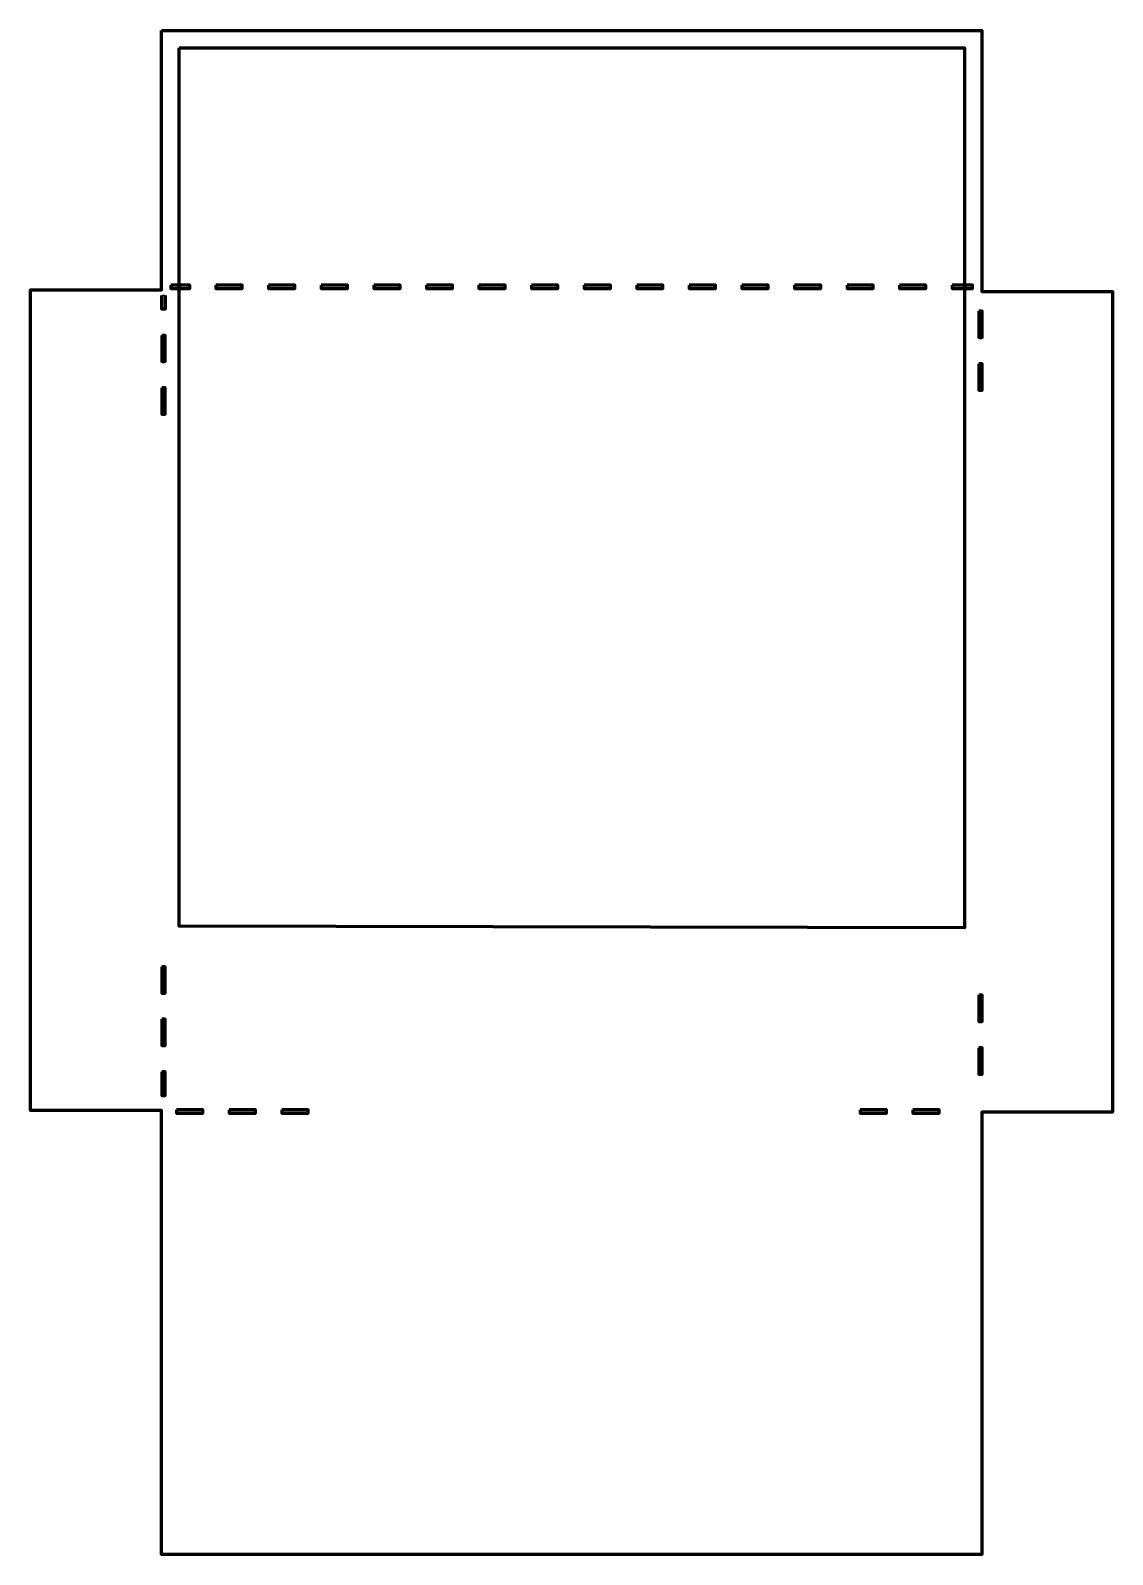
# Model space of a CAD drawing. Header units: centimetres. Extents: x -9.8 to 9.8, y -13.8 to 13.8.
import ezdxf

# ---------------------------------------------------------------- set-up
doc = ezdxf.new("R2010")
doc.units = ezdxf.units.CM
doc.header["$MEASUREMENT"] = 0
doc.layers.add('Layer 1', color=7, linetype='Continuous')

msp = doc.modelspace()

# ---------------------------------------------------------------- linework, layer by layer
at = {"layer": 'Layer 1', "color": 38}
for points, knots in [([(-7.43727, 13.81745), (-7.43727, 13.81745), (-7.43727, 9.11365), (-7.43727, 9.11365), (-7.43727, 9.11365), (-7.43727, 9.11365), (-9.81604, 9.11365), (-9.81604, 9.11365), (-9.81604, 9.11365), (-9.81604, 9.11365), (-9.81604, -5.76916), (-9.81604, -5.76916), (-9.81604, -5.76916), (-9.81604, -5.76916), (-7.43727, -5.76916), (-7.43727, -5.76916), (-7.43727, -5.76916), (-7.43727, -5.76916), (-7.43727, -5.79975), (-7.43727, -5.79975), (-7.43727, -5.79975), (-7.43727, -5.79975), (-7.43727, -5.82207), (-7.43727, -5.82207), (-7.43727, -5.82207), (-7.43727, -5.82207), (-7.43727, -13.81745), (-7.43727, -13.81745), (-7.43727, -13.81745), (-7.43727, -13.81745), (7.44554, -13.81745), (7.44554, -13.81745), (7.44554, -13.81745), (7.44554, -13.81745), (7.44554, -5.82207), (7.44554, -5.82207), (7.44554, -5.82207), (7.44554, -5.82207), (7.44554, -5.79975), (7.44554, -5.79975), (7.44554, -5.79975), (7.44554, -5.79975), (7.44554, -5.7981), (7.44554, -5.7981), (7.44554, -5.7981), (7.44554, -5.7981), (9.81604, -5.7981), (9.81604, -5.7981), (9.81604, -5.7981), (9.81604, -5.7981), (9.81604, 9.08471), (9.81604, 9.08471), (9.81604, 9.08471), (9.81604, 9.08471), (7.44554, 9.08471), (7.44554, 9.08471), (7.44554, 9.08471), (7.44554, 9.08471), (7.44554, 13.81744), (7.44554, 13.81744), (7.44554, 13.81744), (7.44554, 13.81744), (-7.43727, 13.81745), (-7.43727, 13.81745)], [0, 0, 0, 0, 0.05882353, 0.05882353, 0.05882353, 0.05882353, 0.11764706, 0.11764706, 0.11764706, 0.11764706, 0.17647059, 0.17647059, 0.17647059, 0.17647059, 0.23529412, 0.23529412, 0.23529412, 0.23529412, 0.29411765, 0.29411765, 0.29411765, 0.29411765, 0.35294118, 0.35294118, 0.35294118, 0.35294118, 0.41176471, 0.41176471, 0.41176471, 0.41176471, 0.47058824, 0.47058824, 0.47058824, 0.47058824, 0.52941176, 0.52941176, 0.52941176, 0.52941176, 0.58823529, 0.58823529, 0.58823529, 0.58823529, 0.64705882, 0.64705882, 0.64705882, 0.64705882, 0.70588235, 0.70588235, 0.70588235, 0.70588235, 0.76470588, 0.76470588, 0.76470588, 0.76470588, 0.82352941, 0.82352941, 0.82352941, 0.82352941, 0.88235294, 0.88235294, 0.88235294, 0.88235294, 1, 1, 1, 1]), ([(-7.27061, 9.19634), (-7.27061, 9.19634), (-6.92712, 9.19634), (-6.92712, 9.19634), (-6.92712, 9.19634), (-6.92712, 9.19634), (-6.92712, 9.13681), (-6.92712, 9.13681), (-6.92712, 9.13681), (-6.92712, 9.13681), (-7.2686, 9.13681), (-7.2686, 9.13681), (-7.2686, 9.13681), (-7.2686, 9.13681), (-7.27061, 9.19634), (-7.27061, 9.19634)], [0, 0, 0, 0, 0.2, 0.2, 0.2, 0.2, 0.4, 0.4, 0.4, 0.4, 0.6, 0.6, 0.6, 0.6, 1, 1, 1, 1]), ([(-6.45004, 9.19634), (-6.45004, 9.19634), (-5.97296, 9.19634), (-5.97296, 9.19634), (-5.97296, 9.19634), (-5.97296, 9.19634), (-5.97296, 9.13681), (-5.97296, 9.13681), (-5.97296, 9.13681), (-5.97296, 9.13681), (-6.45004, 9.13681), (-6.45004, 9.13681), (-6.45004, 9.13681), (-6.45004, 9.13681), (-6.45004, 9.19634), (-6.45004, 9.19634)], [0, 0, 0, 0, 0.2, 0.2, 0.2, 0.2, 0.4, 0.4, 0.4, 0.4, 0.6, 0.6, 0.6, 0.6, 1, 1, 1, 1]), ([(-5.49589, 9.19634), (-5.49589, 9.19634), (-5.01881, 9.19634), (-5.01881, 9.19634), (-5.01881, 9.19634), (-5.01881, 9.19634), (-5.01881, 9.13681), (-5.01881, 9.13681), (-5.01881, 9.13681), (-5.01881, 9.13681), (-5.49589, 9.13681), (-5.49589, 9.13681), (-5.49589, 9.13681), (-5.49589, 9.13681), (-5.49589, 9.19634), (-5.49589, 9.19634)], [0, 0, 0, 0, 0.2, 0.2, 0.2, 0.2, 0.4, 0.4, 0.4, 0.4, 0.6, 0.6, 0.6, 0.6, 1, 1, 1, 1]), ([(4.99897, 9.19634), (4.99897, 9.19634), (5.47522, 9.19634), (5.47522, 9.19634), (5.47522, 9.19634), (5.47522, 9.19634), (5.47522, 9.13681), (5.47522, 9.13681), (5.47522, 9.13681), (5.47522, 9.13681), (4.99897, 9.13681), (4.99897, 9.13681), (4.99897, 9.13681), (4.99897, 9.13681), (4.99897, 9.19634), (4.99897, 9.19634)], [0, 0, 0, 0, 0.2, 0.2, 0.2, 0.2, 0.4, 0.4, 0.4, 0.4, 0.6, 0.6, 0.6, 0.6, 1, 1, 1, 1]), ([(5.9523, 9.19634), (5.9523, 9.19634), (6.42938, 9.19634), (6.42938, 9.19634), (6.42938, 9.19634), (6.42938, 9.19634), (6.42938, 9.13681), (6.42938, 9.13681), (6.42938, 9.13681), (6.42938, 9.13681), (5.9523, 9.13681), (5.9523, 9.13681), (5.9523, 9.13681), (5.9523, 9.13681), (5.9523, 9.19634), (5.9523, 9.19634)], [0, 0, 0, 0, 0.2, 0.2, 0.2, 0.2, 0.4, 0.4, 0.4, 0.4, 0.6, 0.6, 0.6, 0.6, 1, 1, 1, 1]), ([(6.90645, 9.19634), (6.90645, 9.19634), (7.27769, 9.19634), (7.27769, 9.19634), (7.27769, 9.19634), (7.27769, 9.19634), (7.27769, 9.16657), (7.27769, 9.16657), (7.27769, 9.16657), (7.27769, 9.16657), (7.27769, 9.1368), (7.27769, 9.1368), (7.27769, 9.1368), (7.27769, 9.1368), (6.90645, 9.1368), (6.90645, 9.1368), (6.90645, 9.1368), (6.90645, 9.1368), (6.90645, 9.19634), (6.90645, 9.19634)], [0, 0, 0, 0, 0.16666667, 0.16666667, 0.16666667, 0.16666667, 0.33333333, 0.33333333, 0.33333333, 0.33333333, 0.5, 0.5, 0.5, 0.5, 0.66666667, 0.66666667, 0.66666667, 0.66666667, 1, 1, 1, 1]), ([(-7.37502, 9.00983), (-7.37502, 9.00983), (-7.37443, 8.76639), (-7.37443, 8.76639), (-7.37443, 8.76639), (-7.37443, 8.76639), (-7.43396, 8.76639), (-7.43396, 8.76639), (-7.43396, 8.76639), (-7.43396, 8.76639), (-7.43455, 9.01148), (-7.43455, 9.01148), (-7.43455, 9.01148), (-7.43455, 9.01148), (-7.37502, 9.00983), (-7.37502, 9.00983)], [0, 0, 0, 0, 0.2, 0.2, 0.2, 0.2, 0.4, 0.4, 0.4, 0.4, 0.6, 0.6, 0.6, 0.6, 1, 1, 1, 1]), ([(7.39262, 8.72918), (7.39262, 8.72918), (7.45215, 8.72918), (7.45215, 8.72918), (7.45215, 8.72918), (7.45215, 8.72918), (7.45215, 8.2521), (7.45215, 8.2521), (7.45215, 8.2521), (7.45215, 8.2521), (7.39262, 8.2521), (7.39262, 8.2521), (7.39262, 8.2521), (7.39262, 8.2521), (7.39262, 8.72918), (7.39262, 8.72918)], [0, 0, 0, 0, 0.2, 0.2, 0.2, 0.2, 0.4, 0.4, 0.4, 0.4, 0.6, 0.6, 0.6, 0.6, 1, 1, 1, 1]), ([(-7.43396, 8.28931), (-7.43396, 8.28931), (-7.37443, 8.28931), (-7.37443, 8.28931), (-7.37443, 8.28931), (-7.37443, 8.28931), (-7.37443, 7.81223), (-7.37443, 7.81223), (-7.37443, 7.81223), (-7.37443, 7.81223), (-7.43396, 7.81223), (-7.43396, 7.81223), (-7.43396, 7.81223), (-7.43396, 7.81223), (-7.43396, 8.28931), (-7.43396, 8.28931)], [0, 0, 0, 0, 0.2, 0.2, 0.2, 0.2, 0.4, 0.4, 0.4, 0.4, 0.6, 0.6, 0.6, 0.6, 1, 1, 1, 1]), ([(7.39262, 7.77503), (7.39262, 7.77503), (7.45215, 7.77503), (7.45215, 7.77503), (7.45215, 7.77503), (7.45215, 7.77503), (7.45215, 7.29795), (7.45215, 7.29795), (7.45215, 7.29795), (7.45215, 7.29795), (7.39262, 7.29795), (7.39262, 7.29795), (7.39262, 7.29795), (7.39262, 7.29795), (7.39262, 7.77503), (7.39262, 7.77503)], [0, 0, 0, 0, 0.2, 0.2, 0.2, 0.2, 0.4, 0.4, 0.4, 0.4, 0.6, 0.6, 0.6, 0.6, 1, 1, 1, 1]), ([(-7.43396, 7.33516), (-7.43396, 7.33516), (-7.37443, 7.33516), (-7.37443, 7.33516), (-7.37443, 7.33516), (-7.37443, 7.33516), (-7.37443, 6.85808), (-7.37443, 6.85808), (-7.37443, 6.85808), (-7.37443, 6.85808), (-7.43396, 6.85808), (-7.43396, 6.85808), (-7.43396, 6.85808), (-7.43396, 6.85808), (-7.43396, 7.33516), (-7.43396, 7.33516)], [0, 0, 0, 0, 0.2, 0.2, 0.2, 0.2, 0.4, 0.4, 0.4, 0.4, 0.6, 0.6, 0.6, 0.6, 1, 1, 1, 1]), ([(-7.43396, -3.1597), (-7.43396, -3.1597), (-7.37443, -3.1597), (-7.37443, -3.1597), (-7.37443, -3.1597), (-7.37443, -3.1597), (-7.37443, -3.63595), (-7.37443, -3.63595), (-7.37443, -3.63595), (-7.37443, -3.63595), (-7.43396, -3.63595), (-7.43396, -3.63595), (-7.43396, -3.63595), (-7.43396, -3.63595), (-7.43396, -3.1597), (-7.43396, -3.1597)], [0, 0, 0, 0, 0.2, 0.2, 0.2, 0.2, 0.4, 0.4, 0.4, 0.4, 0.6, 0.6, 0.6, 0.6, 1, 1, 1, 1]), ([(7.39262, -3.67316), (7.39262, -3.67316), (7.45215, -3.67316), (7.45215, -3.67316), (7.45215, -3.67316), (7.45215, -3.67316), (7.45215, -4.15024), (7.45215, -4.15024), (7.45215, -4.15024), (7.45215, -4.15024), (7.39262, -4.15024), (7.39262, -4.15024), (7.39262, -4.15024), (7.39262, -4.15024), (7.39262, -3.67316), (7.39262, -3.67316)], [0, 0, 0, 0, 0.2, 0.2, 0.2, 0.2, 0.4, 0.4, 0.4, 0.4, 0.6, 0.6, 0.6, 0.6, 1, 1, 1, 1]), ([(-7.43396, -4.11303), (-7.43396, -4.11303), (-7.37443, -4.11303), (-7.37443, -4.11303), (-7.37443, -4.11303), (-7.37443, -4.11303), (-7.37443, -4.59011), (-7.37443, -4.59011), (-7.37443, -4.59011), (-7.37443, -4.59011), (-7.43396, -4.59011), (-7.43396, -4.59011), (-7.43396, -4.59011), (-7.43396, -4.59011), (-7.43396, -4.11303), (-7.43396, -4.11303)], [0, 0, 0, 0, 0.2, 0.2, 0.2, 0.2, 0.4, 0.4, 0.4, 0.4, 0.6, 0.6, 0.6, 0.6, 1, 1, 1, 1]), ([(7.39262, -4.62731), (7.39262, -4.62731), (7.45215, -4.62731), (7.45215, -4.62731), (7.45215, -4.62731), (7.45215, -4.62731), (7.45215, -5.10439), (7.45215, -5.10439), (7.45215, -5.10439), (7.45215, -5.10439), (7.39262, -5.10439), (7.39262, -5.10439), (7.39262, -5.10439), (7.39262, -5.10439), (7.39262, -4.62731), (7.39262, -4.62731)], [0, 0, 0, 0, 0.2, 0.2, 0.2, 0.2, 0.4, 0.4, 0.4, 0.4, 0.6, 0.6, 0.6, 0.6, 1, 1, 1, 1]), ([(-7.43396, -5.06718), (-7.43396, -5.06718), (-7.37443, -5.06718), (-7.37443, -5.06718), (-7.37443, -5.06718), (-7.37443, -5.06718), (-7.37443, -5.49134), (-7.37443, -5.49134), (-7.37443, -5.49134), (-7.37443, -5.49134), (-7.43396, -5.49134), (-7.43396, -5.49134), (-7.43396, -5.49134), (-7.43396, -5.49134), (-7.43396, -5.06718), (-7.43396, -5.06718)], [0, 0, 0, 0, 0.2, 0.2, 0.2, 0.2, 0.4, 0.4, 0.4, 0.4, 0.6, 0.6, 0.6, 0.6, 1, 1, 1, 1]), ([(-7.16442, -5.75262), (-7.16442, -5.75262), (-6.68734, -5.75262), (-6.68734, -5.75262), (-6.68734, -5.75262), (-6.68734, -5.75262), (-6.68734, -5.81215), (-6.68734, -5.81215), (-6.68734, -5.81215), (-6.68734, -5.81215), (-7.16442, -5.81215), (-7.16442, -5.81215), (-7.16442, -5.81215), (-7.16442, -5.81215), (-7.16442, -5.75262), (-7.16442, -5.75262)], [0, 0, 0, 0, 0.2, 0.2, 0.2, 0.2, 0.4, 0.4, 0.4, 0.4, 0.6, 0.6, 0.6, 0.6, 1, 1, 1, 1]), ([(-6.21027, -5.75262), (-6.21027, -5.75262), (-5.73319, -5.75262), (-5.73319, -5.75262), (-5.73319, -5.75262), (-5.73319, -5.75262), (-5.73319, -5.81215), (-5.73319, -5.81215), (-5.73319, -5.81215), (-5.73319, -5.81215), (-6.21027, -5.81215), (-6.21027, -5.81215), (-6.21027, -5.81215), (-6.21027, -5.81215), (-6.21027, -5.75262), (-6.21027, -5.75262)], [0, 0, 0, 0, 0.2, 0.2, 0.2, 0.2, 0.4, 0.4, 0.4, 0.4, 0.6, 0.6, 0.6, 0.6, 1, 1, 1, 1]), ([(-5.25611, -5.75262), (-5.25611, -5.75262), (-4.77903, -5.75262), (-4.77903, -5.75262), (-4.77903, -5.75262), (-4.77903, -5.75262), (-4.77903, -5.81215), (-4.77903, -5.81215), (-4.77903, -5.81215), (-4.77903, -5.81215), (-5.25611, -5.81215), (-5.25611, -5.81215), (-5.25611, -5.81215), (-5.25611, -5.81215), (-5.25611, -5.75262), (-5.25611, -5.75262)], [0, 0, 0, 0, 0.2, 0.2, 0.2, 0.2, 0.4, 0.4, 0.4, 0.4, 0.6, 0.6, 0.6, 0.6, 1, 1, 1, 1]), ([(5.23792, -5.75262), (5.23792, -5.75262), (5.715, -5.75262), (5.715, -5.75262), (5.715, -5.75262), (5.715, -5.75262), (5.715, -5.81215), (5.715, -5.81215), (5.715, -5.81215), (5.715, -5.81215), (5.23792, -5.81215), (5.23792, -5.81215), (5.23792, -5.81215), (5.23792, -5.81215), (5.23792, -5.75262), (5.23792, -5.75262)], [0, 0, 0, 0, 0.2, 0.2, 0.2, 0.2, 0.4, 0.4, 0.4, 0.4, 0.6, 0.6, 0.6, 0.6, 1, 1, 1, 1]), ([(6.19208, -5.75262), (6.19208, -5.75262), (6.66916, -5.75262), (6.66916, -5.75262), (6.66916, -5.75262), (6.66916, -5.75262), (6.66916, -5.81215), (6.66916, -5.81215), (6.66916, -5.81215), (6.66916, -5.81215), (6.19208, -5.81215), (6.19208, -5.81215), (6.19208, -5.81215), (6.19208, -5.81215), (6.19208, -5.75262), (6.19208, -5.75262)], [0, 0, 0, 0, 0.2, 0.2, 0.2, 0.2, 0.4, 0.4, 0.4, 0.4, 0.6, 0.6, 0.6, 0.6, 1, 1, 1, 1])]:
    msp.add_open_spline(points, degree=3, knots=knots, dxfattribs=at)
at = {"layer": 'Layer 1', "lineweight": 60}
for points, knots in [([(-7.43727, 13.81745), (-7.43727, 13.81745), (-7.43727, 9.11365), (-7.43727, 9.11365), (-7.43727, 9.11365), (-7.43727, 9.11365), (-9.81604, 9.11365), (-9.81604, 9.11365), (-9.81604, 9.11365), (-9.81604, 9.11365), (-9.81604, -5.76916), (-9.81604, -5.76916), (-9.81604, -5.76916), (-9.81604, -5.76916), (-7.43727, -5.76916), (-7.43727, -5.76916), (-7.43727, -5.76916), (-7.43727, -5.76916), (-7.43727, -5.79975), (-7.43727, -5.79975), (-7.43727, -5.79975), (-7.43727, -5.79975), (-7.43727, -5.82207), (-7.43727, -5.82207), (-7.43727, -5.82207), (-7.43727, -5.82207), (-7.43727, -13.81745), (-7.43727, -13.81745), (-7.43727, -13.81745), (-7.43727, -13.81745), (7.44554, -13.81745), (7.44554, -13.81745), (7.44554, -13.81745), (7.44554, -13.81745), (7.44554, -5.82207), (7.44554, -5.82207), (7.44554, -5.82207), (7.44554, -5.82207), (7.44554, -5.79975), (7.44554, -5.79975), (7.44554, -5.79975), (7.44554, -5.79975), (7.44554, -5.7981), (7.44554, -5.7981), (7.44554, -5.7981), (7.44554, -5.7981), (9.81604, -5.7981), (9.81604, -5.7981), (9.81604, -5.7981), (9.81604, -5.7981), (9.81604, 9.08471), (9.81604, 9.08471), (9.81604, 9.08471), (9.81604, 9.08471), (7.44554, 9.08471), (7.44554, 9.08471), (7.44554, 9.08471), (7.44554, 9.08471), (7.44554, 13.81744), (7.44554, 13.81744), (7.44554, 13.81744), (7.44554, 13.81744), (-7.43727, 13.81745), (-7.43727, 13.81745)], [0, 0, 0, 0, 0.05882353, 0.05882353, 0.05882353, 0.05882353, 0.11764706, 0.11764706, 0.11764706, 0.11764706, 0.17647059, 0.17647059, 0.17647059, 0.17647059, 0.23529412, 0.23529412, 0.23529412, 0.23529412, 0.29411765, 0.29411765, 0.29411765, 0.29411765, 0.35294118, 0.35294118, 0.35294118, 0.35294118, 0.41176471, 0.41176471, 0.41176471, 0.41176471, 0.47058824, 0.47058824, 0.47058824, 0.47058824, 0.52941176, 0.52941176, 0.52941176, 0.52941176, 0.58823529, 0.58823529, 0.58823529, 0.58823529, 0.64705882, 0.64705882, 0.64705882, 0.64705882, 0.70588235, 0.70588235, 0.70588235, 0.70588235, 0.76470588, 0.76470588, 0.76470588, 0.76470588, 0.82352941, 0.82352941, 0.82352941, 0.82352941, 0.88235294, 0.88235294, 0.88235294, 0.88235294, 1, 1, 1, 1]), ([(-7.27061, 9.19634), (-7.27061, 9.19634), (-6.92712, 9.19634), (-6.92712, 9.19634), (-6.92712, 9.19634), (-6.92712, 9.19634), (-6.92712, 9.13681), (-6.92712, 9.13681), (-6.92712, 9.13681), (-6.92712, 9.13681), (-7.2686, 9.13681), (-7.2686, 9.13681), (-7.2686, 9.13681), (-7.2686, 9.13681), (-7.27061, 9.19634), (-7.27061, 9.19634)], [0, 0, 0, 0, 0.2, 0.2, 0.2, 0.2, 0.4, 0.4, 0.4, 0.4, 0.6, 0.6, 0.6, 0.6, 1, 1, 1, 1]), ([(-6.45004, 9.19634), (-6.45004, 9.19634), (-5.97296, 9.19634), (-5.97296, 9.19634), (-5.97296, 9.19634), (-5.97296, 9.19634), (-5.97296, 9.13681), (-5.97296, 9.13681), (-5.97296, 9.13681), (-5.97296, 9.13681), (-6.45004, 9.13681), (-6.45004, 9.13681), (-6.45004, 9.13681), (-6.45004, 9.13681), (-6.45004, 9.19634), (-6.45004, 9.19634)], [0, 0, 0, 0, 0.2, 0.2, 0.2, 0.2, 0.4, 0.4, 0.4, 0.4, 0.6, 0.6, 0.6, 0.6, 1, 1, 1, 1]), ([(-5.49589, 9.19634), (-5.49589, 9.19634), (-5.01881, 9.19634), (-5.01881, 9.19634), (-5.01881, 9.19634), (-5.01881, 9.19634), (-5.01881, 9.13681), (-5.01881, 9.13681), (-5.01881, 9.13681), (-5.01881, 9.13681), (-5.49589, 9.13681), (-5.49589, 9.13681), (-5.49589, 9.13681), (-5.49589, 9.13681), (-5.49589, 9.19634), (-5.49589, 9.19634)], [0, 0, 0, 0, 0.2, 0.2, 0.2, 0.2, 0.4, 0.4, 0.4, 0.4, 0.6, 0.6, 0.6, 0.6, 1, 1, 1, 1]), ([(4.99897, 9.19634), (4.99897, 9.19634), (5.47522, 9.19634), (5.47522, 9.19634), (5.47522, 9.19634), (5.47522, 9.19634), (5.47522, 9.13681), (5.47522, 9.13681), (5.47522, 9.13681), (5.47522, 9.13681), (4.99897, 9.13681), (4.99897, 9.13681), (4.99897, 9.13681), (4.99897, 9.13681), (4.99897, 9.19634), (4.99897, 9.19634)], [0, 0, 0, 0, 0.2, 0.2, 0.2, 0.2, 0.4, 0.4, 0.4, 0.4, 0.6, 0.6, 0.6, 0.6, 1, 1, 1, 1]), ([(5.9523, 9.19634), (5.9523, 9.19634), (6.42938, 9.19634), (6.42938, 9.19634), (6.42938, 9.19634), (6.42938, 9.19634), (6.42938, 9.13681), (6.42938, 9.13681), (6.42938, 9.13681), (6.42938, 9.13681), (5.9523, 9.13681), (5.9523, 9.13681), (5.9523, 9.13681), (5.9523, 9.13681), (5.9523, 9.19634), (5.9523, 9.19634)], [0, 0, 0, 0, 0.2, 0.2, 0.2, 0.2, 0.4, 0.4, 0.4, 0.4, 0.6, 0.6, 0.6, 0.6, 1, 1, 1, 1]), ([(6.90645, 9.19634), (6.90645, 9.19634), (7.27769, 9.19634), (7.27769, 9.19634), (7.27769, 9.19634), (7.27769, 9.19634), (7.27769, 9.16657), (7.27769, 9.16657), (7.27769, 9.16657), (7.27769, 9.16657), (7.27769, 9.1368), (7.27769, 9.1368), (7.27769, 9.1368), (7.27769, 9.1368), (6.90645, 9.1368), (6.90645, 9.1368), (6.90645, 9.1368), (6.90645, 9.1368), (6.90645, 9.19634), (6.90645, 9.19634)], [0, 0, 0, 0, 0.16666667, 0.16666667, 0.16666667, 0.16666667, 0.33333333, 0.33333333, 0.33333333, 0.33333333, 0.5, 0.5, 0.5, 0.5, 0.66666667, 0.66666667, 0.66666667, 0.66666667, 1, 1, 1, 1]), ([(-7.37502, 9.00983), (-7.37502, 9.00983), (-7.37443, 8.76639), (-7.37443, 8.76639), (-7.37443, 8.76639), (-7.37443, 8.76639), (-7.43396, 8.76639), (-7.43396, 8.76639), (-7.43396, 8.76639), (-7.43396, 8.76639), (-7.43455, 9.01148), (-7.43455, 9.01148)], [0, 0, 0, 0, 0.25, 0.25, 0.25, 0.25, 0.5, 0.5, 0.5, 0.5, 1, 1, 1, 1]), ([(7.39262, 8.72918), (7.39262, 8.72918), (7.45215, 8.72918), (7.45215, 8.72918), (7.45215, 8.72918), (7.45215, 8.72918), (7.45215, 8.2521), (7.45215, 8.2521), (7.45215, 8.2521), (7.45215, 8.2521), (7.39262, 8.2521), (7.39262, 8.2521), (7.39262, 8.2521), (7.39262, 8.2521), (7.39262, 8.72918), (7.39262, 8.72918)], [0, 0, 0, 0, 0.2, 0.2, 0.2, 0.2, 0.4, 0.4, 0.4, 0.4, 0.6, 0.6, 0.6, 0.6, 1, 1, 1, 1]), ([(-7.43396, 8.28931), (-7.43396, 8.28931), (-7.37443, 8.28931), (-7.37443, 8.28931), (-7.37443, 8.28931), (-7.37443, 8.28931), (-7.37443, 7.81223), (-7.37443, 7.81223), (-7.37443, 7.81223), (-7.37443, 7.81223), (-7.43396, 7.81223), (-7.43396, 7.81223), (-7.43396, 7.81223), (-7.43396, 7.81223), (-7.43396, 8.28931), (-7.43396, 8.28931)], [0, 0, 0, 0, 0.2, 0.2, 0.2, 0.2, 0.4, 0.4, 0.4, 0.4, 0.6, 0.6, 0.6, 0.6, 1, 1, 1, 1]), ([(7.39262, 7.77503), (7.39262, 7.77503), (7.45215, 7.77503), (7.45215, 7.77503), (7.45215, 7.77503), (7.45215, 7.77503), (7.45215, 7.29795), (7.45215, 7.29795), (7.45215, 7.29795), (7.45215, 7.29795), (7.39262, 7.29795), (7.39262, 7.29795), (7.39262, 7.29795), (7.39262, 7.29795), (7.39262, 7.77503), (7.39262, 7.77503)], [0, 0, 0, 0, 0.2, 0.2, 0.2, 0.2, 0.4, 0.4, 0.4, 0.4, 0.6, 0.6, 0.6, 0.6, 1, 1, 1, 1]), ([(-7.43396, 7.33516), (-7.43396, 7.33516), (-7.37443, 7.33516), (-7.37443, 7.33516), (-7.37443, 7.33516), (-7.37443, 7.33516), (-7.37443, 6.85808), (-7.37443, 6.85808), (-7.37443, 6.85808), (-7.37443, 6.85808), (-7.43396, 6.85808), (-7.43396, 6.85808), (-7.43396, 6.85808), (-7.43396, 6.85808), (-7.43396, 7.33516), (-7.43396, 7.33516)], [0, 0, 0, 0, 0.2, 0.2, 0.2, 0.2, 0.4, 0.4, 0.4, 0.4, 0.6, 0.6, 0.6, 0.6, 1, 1, 1, 1]), ([(-7.43396, -3.1597), (-7.43396, -3.1597), (-7.37443, -3.1597), (-7.37443, -3.1597), (-7.37443, -3.1597), (-7.37443, -3.1597), (-7.37443, -3.63595), (-7.37443, -3.63595), (-7.37443, -3.63595), (-7.37443, -3.63595), (-7.43396, -3.63595), (-7.43396, -3.63595), (-7.43396, -3.63595), (-7.43396, -3.63595), (-7.43396, -3.1597), (-7.43396, -3.1597)], [0, 0, 0, 0, 0.2, 0.2, 0.2, 0.2, 0.4, 0.4, 0.4, 0.4, 0.6, 0.6, 0.6, 0.6, 1, 1, 1, 1]), ([(7.39262, -3.67316), (7.39262, -3.67316), (7.45215, -3.67316), (7.45215, -3.67316), (7.45215, -3.67316), (7.45215, -3.67316), (7.45215, -4.15024), (7.45215, -4.15024), (7.45215, -4.15024), (7.45215, -4.15024), (7.39262, -4.15024), (7.39262, -4.15024), (7.39262, -4.15024), (7.39262, -4.15024), (7.39262, -3.67316), (7.39262, -3.67316)], [0, 0, 0, 0, 0.2, 0.2, 0.2, 0.2, 0.4, 0.4, 0.4, 0.4, 0.6, 0.6, 0.6, 0.6, 1, 1, 1, 1]), ([(-7.43396, -4.11303), (-7.43396, -4.11303), (-7.37443, -4.11303), (-7.37443, -4.11303), (-7.37443, -4.11303), (-7.37443, -4.11303), (-7.37443, -4.59011), (-7.37443, -4.59011), (-7.37443, -4.59011), (-7.37443, -4.59011), (-7.43396, -4.59011), (-7.43396, -4.59011), (-7.43396, -4.59011), (-7.43396, -4.59011), (-7.43396, -4.11303), (-7.43396, -4.11303)], [0, 0, 0, 0, 0.2, 0.2, 0.2, 0.2, 0.4, 0.4, 0.4, 0.4, 0.6, 0.6, 0.6, 0.6, 1, 1, 1, 1]), ([(7.39262, -4.62731), (7.39262, -4.62731), (7.45215, -4.62731), (7.45215, -4.62731), (7.45215, -4.62731), (7.45215, -4.62731), (7.45215, -5.10439), (7.45215, -5.10439), (7.45215, -5.10439), (7.45215, -5.10439), (7.39262, -5.10439), (7.39262, -5.10439), (7.39262, -5.10439), (7.39262, -5.10439), (7.39262, -4.62731), (7.39262, -4.62731)], [0, 0, 0, 0, 0.2, 0.2, 0.2, 0.2, 0.4, 0.4, 0.4, 0.4, 0.6, 0.6, 0.6, 0.6, 1, 1, 1, 1]), ([(-7.43396, -5.06718), (-7.43396, -5.06718), (-7.37443, -5.06718), (-7.37443, -5.06718), (-7.37443, -5.06718), (-7.37443, -5.06718), (-7.37443, -5.49134), (-7.37443, -5.49134), (-7.37443, -5.49134), (-7.37443, -5.49134), (-7.43396, -5.49134), (-7.43396, -5.49134), (-7.43396, -5.49134), (-7.43396, -5.49134), (-7.43396, -5.06718), (-7.43396, -5.06718)], [0, 0, 0, 0, 0.2, 0.2, 0.2, 0.2, 0.4, 0.4, 0.4, 0.4, 0.6, 0.6, 0.6, 0.6, 1, 1, 1, 1]), ([(-7.16442, -5.75262), (-7.16442, -5.75262), (-6.68734, -5.75262), (-6.68734, -5.75262), (-6.68734, -5.75262), (-6.68734, -5.75262), (-6.68734, -5.81215), (-6.68734, -5.81215), (-6.68734, -5.81215), (-6.68734, -5.81215), (-7.16442, -5.81215), (-7.16442, -5.81215), (-7.16442, -5.81215), (-7.16442, -5.81215), (-7.16442, -5.75262), (-7.16442, -5.75262)], [0, 0, 0, 0, 0.2, 0.2, 0.2, 0.2, 0.4, 0.4, 0.4, 0.4, 0.6, 0.6, 0.6, 0.6, 1, 1, 1, 1]), ([(-6.21027, -5.75262), (-6.21027, -5.75262), (-5.73319, -5.75262), (-5.73319, -5.75262), (-5.73319, -5.75262), (-5.73319, -5.75262), (-5.73319, -5.81215), (-5.73319, -5.81215), (-5.73319, -5.81215), (-5.73319, -5.81215), (-6.21027, -5.81215), (-6.21027, -5.81215), (-6.21027, -5.81215), (-6.21027, -5.81215), (-6.21027, -5.75262), (-6.21027, -5.75262)], [0, 0, 0, 0, 0.2, 0.2, 0.2, 0.2, 0.4, 0.4, 0.4, 0.4, 0.6, 0.6, 0.6, 0.6, 1, 1, 1, 1]), ([(-5.25611, -5.75262), (-5.25611, -5.75262), (-4.77903, -5.75262), (-4.77903, -5.75262), (-4.77903, -5.75262), (-4.77903, -5.75262), (-4.77903, -5.81215), (-4.77903, -5.81215), (-4.77903, -5.81215), (-4.77903, -5.81215), (-5.25611, -5.81215), (-5.25611, -5.81215), (-5.25611, -5.81215), (-5.25611, -5.81215), (-5.25611, -5.75262), (-5.25611, -5.75262)], [0, 0, 0, 0, 0.2, 0.2, 0.2, 0.2, 0.4, 0.4, 0.4, 0.4, 0.6, 0.6, 0.6, 0.6, 1, 1, 1, 1]), ([(5.23792, -5.75262), (5.23792, -5.75262), (5.715, -5.75262), (5.715, -5.75262), (5.715, -5.75262), (5.715, -5.75262), (5.715, -5.81215), (5.715, -5.81215), (5.715, -5.81215), (5.715, -5.81215), (5.23792, -5.81215), (5.23792, -5.81215), (5.23792, -5.81215), (5.23792, -5.81215), (5.23792, -5.75262), (5.23792, -5.75262)], [0, 0, 0, 0, 0.2, 0.2, 0.2, 0.2, 0.4, 0.4, 0.4, 0.4, 0.6, 0.6, 0.6, 0.6, 1, 1, 1, 1]), ([(6.19208, -5.75262), (6.19208, -5.75262), (6.66916, -5.75262), (6.66916, -5.75262), (6.66916, -5.75262), (6.66916, -5.75262), (6.66916, -5.81215), (6.66916, -5.81215), (6.66916, -5.81215), (6.66916, -5.81215), (6.19208, -5.81215), (6.19208, -5.81215), (6.19208, -5.81215), (6.19208, -5.81215), (6.19208, -5.75262), (6.19208, -5.75262)], [0, 0, 0, 0, 0.2, 0.2, 0.2, 0.2, 0.4, 0.4, 0.4, 0.4, 0.6, 0.6, 0.6, 0.6, 1, 1, 1, 1])]:
    msp.add_open_spline(points, degree=3, knots=knots, dxfattribs=at)
at = {"layer": 'Layer 1', "color": 32, "lineweight": 60}
for points in [[(-7.11977, 13.49995), (-7.11977, 13.49995), (-7.11977, -2.42218), (-7.11977, -2.42218), (-7.11977, -2.42218), (-7.11977, -2.42218), (7.12804, -2.45112), (7.12804, -2.45112), (7.12804, -2.45112), (7.12804, -2.45112), (7.12804, 13.49995), (7.12804, 13.49995), (7.12804, 13.49995), (7.12804, 13.49995), (-7.11977, 13.49995), (-7.11977, 13.49995)], [(-4.54174, 9.19634), (-4.54174, 9.19634), (-4.06466, 9.19634), (-4.06466, 9.19634), (-4.06466, 9.19634), (-4.06466, 9.19634), (-4.06466, 9.13681), (-4.06466, 9.13681), (-4.06466, 9.13681), (-4.06466, 9.13681), (-4.54174, 9.13681), (-4.54174, 9.13681), (-4.54174, 9.13681), (-4.54174, 9.13681), (-4.54174, 9.19634), (-4.54174, 9.19634)], [(-3.58758, 9.19634), (-3.58758, 9.19634), (-3.1105, 9.19634), (-3.1105, 9.19634), (-3.1105, 9.19634), (-3.1105, 9.19634), (-3.1105, 9.13681), (-3.1105, 9.13681), (-3.1105, 9.13681), (-3.1105, 9.13681), (-3.58758, 9.13681), (-3.58758, 9.13681), (-3.58758, 9.13681), (-3.58758, 9.13681), (-3.58758, 9.19634), (-3.58758, 9.19634)], [(-2.63343, 9.19634), (-2.63343, 9.19634), (-2.15635, 9.19634), (-2.15635, 9.19634), (-2.15635, 9.19634), (-2.15635, 9.19634), (-2.15635, 9.13681), (-2.15635, 9.13681), (-2.15635, 9.13681), (-2.15635, 9.13681), (-2.63343, 9.13681), (-2.63343, 9.13681), (-2.63343, 9.13681), (-2.63343, 9.13681), (-2.63343, 9.19634), (-2.63343, 9.19634)], [(-1.67928, 9.19634), (-1.67928, 9.19634), (-1.20303, 9.19634), (-1.20303, 9.19634), (-1.20303, 9.19634), (-1.20303, 9.19634), (-1.20303, 9.13681), (-1.20303, 9.13681), (-1.20303, 9.13681), (-1.20303, 9.13681), (-1.67928, 9.13681), (-1.67928, 9.13681), (-1.67928, 9.13681), (-1.67928, 9.13681), (-1.67928, 9.19634), (-1.67928, 9.19634)], [(-0.72595, 9.19634), (-0.72595, 9.19634), (-0.24887, 9.19634), (-0.24887, 9.19634), (-0.24887, 9.19634), (-0.24887, 9.19634), (-0.24887, 9.13681), (-0.24887, 9.13681), (-0.24887, 9.13681), (-0.24887, 9.13681), (-0.72595, 9.13681), (-0.72595, 9.13681), (-0.72595, 9.13681), (-0.72595, 9.13681), (-0.72595, 9.19634), (-0.72595, 9.19634)], [(0.2282, 9.19634), (0.2282, 9.19634), (0.70528, 9.19634), (0.70528, 9.19634), (0.70528, 9.19634), (0.70528, 9.19634), (0.70528, 9.13681), (0.70528, 9.13681), (0.70528, 9.13681), (0.70528, 9.13681), (0.2282, 9.13681), (0.2282, 9.13681), (0.2282, 9.13681), (0.2282, 9.13681), (0.2282, 9.19634), (0.2282, 9.19634)], [(1.18236, 9.19634), (1.18236, 9.19634), (1.65944, 9.19634), (1.65944, 9.19634), (1.65944, 9.19634), (1.65944, 9.19634), (1.65944, 9.13681), (1.65944, 9.13681), (1.65944, 9.13681), (1.65944, 9.13681), (1.18236, 9.13681), (1.18236, 9.13681), (1.18236, 9.13681), (1.18236, 9.13681), (1.18236, 9.19634), (1.18236, 9.19634)], [(2.13651, 9.19634), (2.13651, 9.19634), (2.61359, 9.19634), (2.61359, 9.19634), (2.61359, 9.19634), (2.61359, 9.19634), (2.61359, 9.13681), (2.61359, 9.13681), (2.61359, 9.13681), (2.61359, 9.13681), (2.13651, 9.13681), (2.13651, 9.13681), (2.13651, 9.13681), (2.13651, 9.13681), (2.13651, 9.19634), (2.13651, 9.19634)], [(3.09066, 9.19634), (3.09066, 9.19634), (3.56774, 9.19634), (3.56774, 9.19634), (3.56774, 9.19634), (3.56774, 9.19634), (3.56774, 9.13681), (3.56774, 9.13681), (3.56774, 9.13681), (3.56774, 9.13681), (3.09066, 9.13681), (3.09066, 9.13681), (3.09066, 9.13681), (3.09066, 9.13681), (3.09066, 9.19634), (3.09066, 9.19634)], [(4.04482, 9.19634), (4.04482, 9.19634), (4.5219, 9.19634), (4.5219, 9.19634), (4.5219, 9.19634), (4.5219, 9.19634), (4.5219, 9.13681), (4.5219, 9.13681), (4.5219, 9.13681), (4.5219, 9.13681), (4.04482, 9.13681), (4.04482, 9.13681), (4.04482, 9.13681), (4.04482, 9.13681), (4.04482, 9.19634), (4.04482, 9.19634)]]:
    msp.add_open_spline(points, degree=3, knots=[0, 0, 0, 0, 0.2, 0.2, 0.2, 0.2, 0.4, 0.4, 0.4, 0.4, 0.6, 0.6, 0.6, 0.6, 1, 1, 1, 1], dxfattribs=at)

doc.saveas('drawing.dxf')
